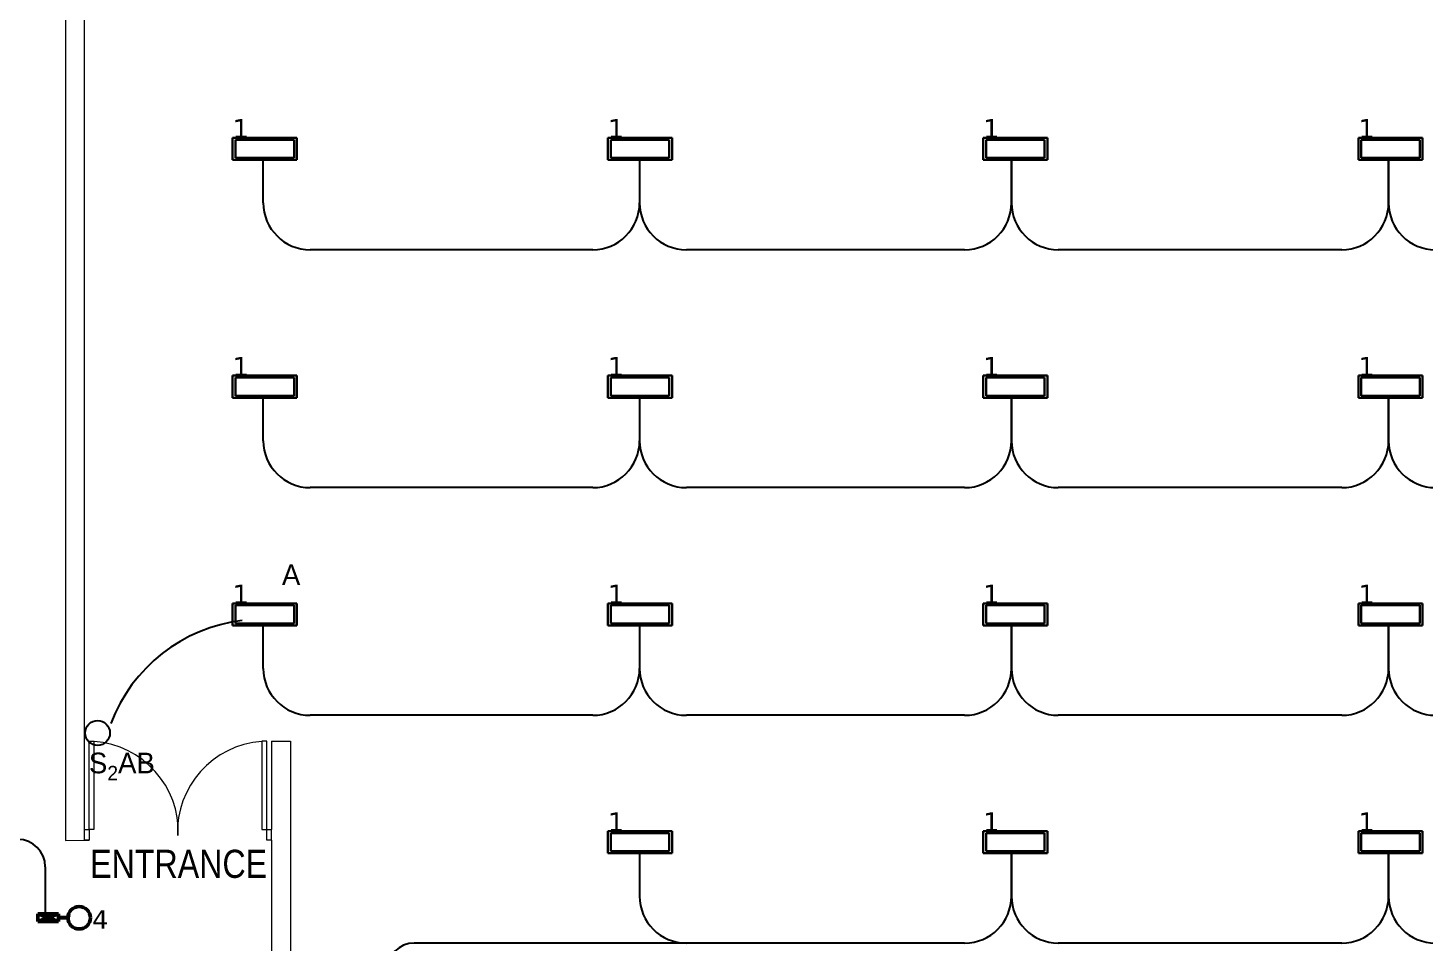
# Model space of a CAD drawing. Header units: inches. Extents: x -2 to 2474, y 1 to 287.
# Drawn here: x 102.44 to 128, y 153.71 to 170.44 of the extents above; entities that cross this region are included whole.
import ezdxf

# ---------------------------------------------------------------- set-up
doc = ezdxf.new("R2010")
doc.units = ezdxf.units.IN
doc.header["$MEASUREMENT"] = 0
for name, color, linetype in [('0.25', 4, 'Continuous'), ('PDF_0', 7, 'Continuous'), ('PDF_Text', 7, 'Continuous')]:
    doc.layers.add(name, color=color, linetype=linetype)
doc.layers.add('BORDER', color=30, linetype='Continuous', lineweight=50)
for name, color, linetype, true_color in [('DLX_CALC', 3, 'Continuous', 0x00ff00), ('DLX_LUM', 7, 'Continuous', 0xffd400), ('DLX_LUMKEY_IDX', 7, 'Continuous', 0x969696)]:
    doc.layers.add(name, color=color, linetype=linetype, true_color=true_color)
doc.styles.add('PDF Arial Narrow', font='ARIALN.TTF')
doc.styles.add('TableTextStyle', font='')
doc.styles.get('TableTextStyle').set_extended_font_data('VERDANA.TTF')

msp = doc.modelspace()

# ---------------------------------------------------------------- linework, layer by layer
at = {"lineweight": 5}
for p, q in [((103.12616, 186.80157), (103.12616, 155.58744)), ((103.4691, 182.30077), (103.4691, 155.58902)), ((106.89845, 157.40026), (106.89845, 155.78448)), ((106.89845, 157.40026), (107.24139, 157.40026)), ((107.24139, 157.40026), (107.24139, 152.1581)), ((103.12616, 155.58744), (103.4691, 155.58902)), ((103.4691, 155.58902), (103.55795, 155.58902)), ((103.55795, 155.58902), (103.4691, 155.58902)), ((106.89845, 155.58902), (106.89845, 152.1581))]:
    msp.add_line(p, q, dxfattribs=at)
at = {"color": 3, "transparency": 33554585}
msp.add_circle((103.71364, 157.55263), 0.22679, dxfattribs=at)
at = {"layer": '0.25'}
for p, q in [((106.74645, 167.24702), (106.74645, 168.03305)), ((113.63142, 168.03305), (113.63142, 167.24702)), ((113.63142, 168.03305), (113.63142, 167.24702)), ((120.43506, 167.24702), (120.43506, 168.03305)), ((120.43506, 168.03305), (120.43506, 167.24702)), ((127.3362, 167.24702), (127.3362, 168.03305)), ((127.3362, 168.03305), (127.3362, 167.24702)), ((112.77406, 166.38967), (107.60381, 166.38967)), ((119.57771, 166.38967), (114.48878, 166.38967)), ((126.47884, 166.38967), (121.29242, 166.38967)), ((106.74645, 162.89634), (106.74645, 163.68237)), ((113.63142, 163.68237), (113.63142, 162.89634)), ((113.63142, 163.68237), (113.63142, 162.89634)), ((120.43506, 162.89634), (120.43506, 163.68237)), ((120.43506, 163.68237), (120.43506, 162.89634)), ((127.3362, 162.89634), (127.3362, 163.68237)), ((127.3362, 163.68237), (127.3362, 162.89634)), ((112.77406, 162.03898), (107.60381, 162.03898)), ((119.57771, 162.03898), (114.48878, 162.03898)), ((126.47884, 162.03898), (121.29242, 162.03898)), ((106.74645, 158.73211), (106.74645, 159.51813)), ((113.63142, 159.51813), (113.63142, 158.73211)), ((113.63142, 159.51813), (113.63142, 158.73211)), ((120.43506, 158.73211), (120.43506, 159.51813)), ((120.43506, 159.51813), (120.43506, 158.73211)), ((127.3362, 158.73211), (127.3362, 159.51813)), ((127.3362, 159.51813), (127.3362, 158.73211)), ((112.77406, 157.87475), (107.60381, 157.87475)), ((119.57771, 157.87475), (114.48878, 157.87475)), ((126.47884, 157.87475), (121.29242, 157.87475)), ((113.63142, 155.35391), (113.63142, 154.56788)), ((120.43506, 154.56788), (120.43506, 155.35391)), ((120.43506, 155.35391), (120.43506, 154.56788)), ((127.3362, 154.56788), (127.3362, 155.35391)), ((127.3362, 155.35391), (127.3362, 154.56788)), ((102.75735, 155.10527), (102.75735, 154.24307)), ((114.48878, 153.71053), (109.50911, 153.71053)), ((119.57771, 153.71053), (114.48878, 153.71053)), ((126.47884, 153.71053), (121.29242, 153.71053))]:
    msp.add_line(p, q, dxfattribs=at)
for centre, radius, start, end in [((107.60381, 167.24702), 0.85736, 180, 270), ((112.77406, 167.24702), 0.85736, 270, 0), ((114.48878, 167.24702), 0.85736, 180, 270), ((119.57771, 167.24702), 0.85736, 270, 0), ((121.29242, 167.24702), 0.85736, 180, 270), ((126.47884, 167.24702), 0.85736, 270, 0), ((128.19355, 167.24702), 0.85736, 180, 270), ((107.60381, 162.89634), 0.85736, 180, 270), ((112.77406, 162.89634), 0.85736, 270, 0), ((114.48878, 162.89634), 0.85736, 180, 270), ((119.57771, 162.89634), 0.85736, 270, 0), ((121.29242, 162.89634), 0.85736, 180, 270), ((126.47884, 162.89634), 0.85736, 270, 0), ((128.19355, 162.89634), 0.85736, 180, 270), ((107.60381, 158.73211), 0.85736, 180, 270), ((112.77406, 158.73211), 0.85736, 270, 0), ((114.48878, 158.73211), 0.85736, 180, 270), ((119.57771, 158.73211), 0.85736, 270, 0), ((121.29242, 158.73211), 0.85736, 180, 270), ((126.47884, 158.73211), 0.85736, 270, 0), ((128.19355, 158.73211), 0.85736, 180, 270), ((102.25735, 155.10527), 0.5, 0, 90), ((114.48878, 154.56788), 0.85736, 180, 270), ((119.57771, 154.56788), 0.85736, 270, 0), ((121.29242, 154.56788), 0.85736, 180, 270), ((126.47884, 154.56788), 0.85736, 270, 0), ((128.19355, 154.56788), 0.85736, 180, 270), ((109.50911, 153.21053), 0.5, 90, 180)]:
    msp.add_arc(centre, radius, start, end, dxfattribs=at)
at = {"layer": 'BORDER', "color": 2}
for p, q in [((102.62236, 154.10283), (102.62236, 154.24307)), ((102.62236, 154.24307), (103.00057, 154.24307)), ((102.99992, 154.10283), (102.62236, 154.24307)), ((102.62236, 154.10283), (103.00057, 154.24307)), ((103.00042, 154.17012), (102.99992, 154.10283)), ((103.00057, 154.24307), (103.00038, 154.17605)), ((103.00038, 154.17605), (103.14375, 154.17579)), ((103.14372, 154.17012), (103.00042, 154.17012)), ((103.14372, 154.14933), (103.14372, 154.19658)), ((103.14372, 154.19658), (103.15504, 154.19658)), ((103.15504, 154.19658), (103.15504, 154.19185)), ((103.15504, 154.19185), (103.17419, 154.19185)), ((103.17419, 154.15405), (103.15504, 154.15405)), ((103.15504, 154.15405), (103.15504, 154.14933)), ((103.19097, 154.20791), (103.19097, 154.19659)), ((102.99992, 154.10283), (102.62236, 154.10283))]:
    msp.add_line(p, q, dxfattribs=at)
msp.add_circle((103.3784, 154.17295), 0.20508, dxfattribs=at)
at = {"layer": 'DLX_CALC', "transparency": 33554585}
msp.add_arc((106.70231, 156.69549), 2.93192, 96.706714, 159.408737, dxfattribs=at)
at = {"layer": 'DLX_LUM'}
for points in [[(107.36116, 168.43753, 0), (106.18553, 168.43753, 0)], [(106.18553, 168.43753, 0), (106.18553, 168.43753, 0)], [(106.18553, 168.43753, 0), (107.36116, 168.43753, 0)], [(106.18553, 168.43753, 0), (106.18553, 168.03305, 0)], [(106.18553, 168.03305, 0), (106.18553, 168.43753, 0)], [(106.18553, 168.43753, 0), (106.18553, 168.43753, 0)], [(106.18553, 168.03305, 0), (106.18553, 168.43753, 0)], [(106.18553, 168.43753, 0), (107.36116, 168.43753, 0)], [(106.18553, 168.43753, 0), (106.18553, 168.03305, 0)], [(107.36116, 168.43753, 0), (106.18553, 168.43753, 0)], [(107.30824, 168.40162, 0), (106.23845, 168.40162, 0)], [(106.23845, 168.40162, 0), (106.23845, 168.06897, 0)], [(106.23845, 168.40162, 0), (107.30824, 168.40162, 0)], [(106.23845, 168.06897, 0), (106.23845, 168.40162, 0)], [(107.30824, 168.06897, 0), (107.30824, 168.40162, 0)], [(107.30824, 168.40162, 0), (107.30824, 168.06897, 0)], [(107.36116, 168.43753, 0), (107.36116, 168.43753, 0)], [(107.36116, 168.03305, 0), (107.36116, 168.43753, 0)], [(107.36116, 168.43753, 0), (107.36116, 168.43753, 0)], [(107.36116, 168.43753, 0), (107.36116, 168.03305, 0)], [(107.36116, 168.43753, 0), (107.36116, 168.03305, 0)], [(107.36116, 168.03305, 0), (107.36116, 168.43753, 0)], [(114.22708, 168.43753, 0), (113.05145, 168.43753, 0)], [(113.05145, 168.43753, 0), (113.05145, 168.43753, 0)], [(113.05145, 168.43753, 0), (114.22708, 168.43753, 0)], [(113.05145, 168.43753, 0), (113.05145, 168.03305, 0)], [(113.05145, 168.03305, 0), (113.05145, 168.43753, 0)], [(113.05145, 168.43753, 0), (113.05145, 168.43753, 0)], [(113.05145, 168.03305, 0), (113.05145, 168.43753, 0)], [(113.05145, 168.43753, 0), (114.22708, 168.43753, 0)], [(113.05145, 168.43753, 0), (113.05145, 168.03305, 0)], [(114.22708, 168.43753, 0), (113.05145, 168.43753, 0)], [(114.17416, 168.40162, 0), (113.10437, 168.40162, 0)], [(113.10437, 168.40162, 0), (113.10437, 168.06897, 0)], [(113.10437, 168.40162, 0), (114.17416, 168.40162, 0)], [(113.10437, 168.06897, 0), (113.10437, 168.40162, 0)], [(114.17416, 168.06897, 0), (114.17416, 168.40162, 0)], [(114.17416, 168.40162, 0), (114.17416, 168.06897, 0)], [(114.22708, 168.43753, 0), (114.22708, 168.43753, 0)], [(114.22708, 168.03305, 0), (114.22708, 168.43753, 0)], [(114.22708, 168.43753, 0), (114.22708, 168.43753, 0)], [(114.22708, 168.43753, 0), (114.22708, 168.03305, 0)], [(114.22708, 168.43753, 0), (114.22708, 168.03305, 0)], [(114.22708, 168.03305, 0), (114.22708, 168.43753, 0)], [(121.093, 168.43753, 0), (119.91736, 168.43753, 0)], [(119.91736, 168.43753, 0), (119.91736, 168.43753, 0)], [(119.91736, 168.43753, 0), (121.093, 168.43753, 0)], [(119.91736, 168.43753, 0), (119.91736, 168.03305, 0)], [(119.91736, 168.03305, 0), (119.91736, 168.43753, 0)], [(119.91736, 168.43753, 0), (119.91736, 168.43753, 0)], [(119.91736, 168.03305, 0), (119.91736, 168.43753, 0)], [(119.91736, 168.43753, 0), (121.093, 168.43753, 0)], [(119.91736, 168.43753, 0), (119.91736, 168.03305, 0)], [(121.093, 168.43753, 0), (119.91736, 168.43753, 0)], [(121.04007, 168.40162, 0), (119.97028, 168.40162, 0)], [(119.97028, 168.40162, 0), (119.97028, 168.06897, 0)], [(119.97028, 168.40162, 0), (121.04007, 168.40162, 0)], [(119.97028, 168.06897, 0), (119.97028, 168.40162, 0)], [(121.04007, 168.06897, 0), (121.04007, 168.40162, 0)], [(121.04007, 168.40162, 0), (121.04007, 168.06897, 0)], [(121.093, 168.43753, 0), (121.093, 168.43753, 0)], [(121.093, 168.03305, 0), (121.093, 168.43753, 0)], [(121.093, 168.43753, 0), (121.093, 168.43753, 0)], [(121.093, 168.43753, 0), (121.093, 168.03305, 0)], [(121.093, 168.43753, 0), (121.093, 168.03305, 0)], [(121.093, 168.03305, 0), (121.093, 168.43753, 0)], [(127.95891, 168.43753, 0), (126.78328, 168.43753, 0)], [(126.78328, 168.43753, 0), (126.78328, 168.43753, 0)], [(126.78328, 168.43753, 0), (127.95891, 168.43753, 0)], [(126.78328, 168.43753, 0), (126.78328, 168.03305, 0)], [(126.78328, 168.03305, 0), (126.78328, 168.43753, 0)], [(126.78328, 168.43753, 0), (126.78328, 168.43753, 0)], [(126.78328, 168.03305, 0), (126.78328, 168.43753, 0)], [(126.78328, 168.43753, 0), (127.95891, 168.43753, 0)], [(126.78328, 168.43753, 0), (126.78328, 168.03305, 0)], [(127.95891, 168.43753, 0), (126.78328, 168.43753, 0)], [(127.90599, 168.40162, 0), (126.8362, 168.40162, 0)], [(126.8362, 168.40162, 0), (126.8362, 168.06897, 0)], [(126.8362, 168.40162, 0), (127.90599, 168.40162, 0)], [(126.8362, 168.06897, 0), (126.8362, 168.40162, 0)], [(127.90599, 168.06897, 0), (127.90599, 168.40162, 0)], [(127.90599, 168.40162, 0), (127.90599, 168.06897, 0)], [(127.95891, 168.43753, 0), (127.95891, 168.43753, 0)], [(127.95891, 168.03305, 0), (127.95891, 168.43753, 0)], [(127.95891, 168.43753, 0), (127.95891, 168.43753, 0)], [(127.95891, 168.43753, 0), (127.95891, 168.03305, 0)], [(127.95891, 168.43753, 0), (127.95891, 168.03305, 0)], [(127.95891, 168.03305, 0), (127.95891, 168.43753, 0)], [(106.18553, 168.03305, 0), (106.18553, 168.03305, 0)], [(106.18553, 168.03305, 0), (107.36116, 168.03305, 0)], [(107.36116, 168.03305, 0), (106.18553, 168.03305, 0)], [(106.18553, 168.03305, 0), (106.18553, 168.03305, 0)], [(107.36116, 168.03305, 0), (106.18553, 168.03305, 0)], [(106.18553, 168.03305, 0), (107.36116, 168.03305, 0)], [(106.23845, 168.06897, 0), (107.30824, 168.06897, 0)], [(107.30824, 168.06897, 0), (106.23845, 168.06897, 0)], [(107.36116, 168.03305, 0), (107.36116, 168.03305, 0)], [(107.36116, 168.03305, 0), (107.36116, 168.03305, 0)], [(113.05145, 168.03305, 0), (113.05145, 168.03305, 0)], [(113.05145, 168.03305, 0), (114.22708, 168.03305, 0)], [(114.22708, 168.03305, 0), (113.05145, 168.03305, 0)], [(113.05145, 168.03305, 0), (113.05145, 168.03305, 0)], [(114.22708, 168.03305, 0), (113.05145, 168.03305, 0)], [(113.05145, 168.03305, 0), (114.22708, 168.03305, 0)], [(113.10437, 168.06897, 0), (114.17416, 168.06897, 0)], [(114.17416, 168.06897, 0), (113.10437, 168.06897, 0)], [(114.22708, 168.03305, 0), (114.22708, 168.03305, 0)], [(114.22708, 168.03305, 0), (114.22708, 168.03305, 0)], [(119.91736, 168.03305, 0), (119.91736, 168.03305, 0)], [(119.91736, 168.03305, 0), (121.093, 168.03305, 0)], [(121.093, 168.03305, 0), (119.91736, 168.03305, 0)], [(119.91736, 168.03305, 0), (119.91736, 168.03305, 0)], [(121.093, 168.03305, 0), (119.91736, 168.03305, 0)], [(119.91736, 168.03305, 0), (121.093, 168.03305, 0)], [(119.97028, 168.06897, 0), (121.04007, 168.06897, 0)], [(121.04007, 168.06897, 0), (119.97028, 168.06897, 0)], [(121.093, 168.03305, 0), (121.093, 168.03305, 0)], [(121.093, 168.03305, 0), (121.093, 168.03305, 0)], [(126.78328, 168.03305, 0), (126.78328, 168.03305, 0)], [(126.78328, 168.03305, 0), (127.95891, 168.03305, 0)], [(127.95891, 168.03305, 0), (126.78328, 168.03305, 0)], [(126.78328, 168.03305, 0), (126.78328, 168.03305, 0)], [(127.95891, 168.03305, 0), (126.78328, 168.03305, 0)], [(126.78328, 168.03305, 0), (127.95891, 168.03305, 0)], [(126.8362, 168.06897, 0), (127.90599, 168.06897, 0)], [(127.90599, 168.06897, 0), (126.8362, 168.06897, 0)], [(127.95891, 168.03305, 0), (127.95891, 168.03305, 0)], [(127.95891, 168.03305, 0), (127.95891, 168.03305, 0)], [(107.36116, 164.08685, 0), (106.18553, 164.08685, 0)], [(106.18553, 164.08685, 0), (106.18553, 164.08685, 0)], [(106.18553, 164.08685, 0), (107.36116, 164.08685, 0)], [(106.18553, 164.08685, 0), (106.18553, 163.68237, 0)], [(106.18553, 163.68237, 0), (106.18553, 164.08685, 0)], [(106.18553, 164.08685, 0), (106.18553, 164.08685, 0)], [(106.18553, 163.68237, 0), (106.18553, 164.08685, 0)], [(106.18553, 164.08685, 0), (107.36116, 164.08685, 0)], [(106.18553, 164.08685, 0), (106.18553, 163.68237, 0)], [(107.36116, 164.08685, 0), (106.18553, 164.08685, 0)], [(107.30824, 164.05093, 0), (106.23845, 164.05093, 0)], [(106.23845, 164.05093, 0), (106.23845, 163.71828, 0)], [(106.23845, 164.05093, 0), (107.30824, 164.05093, 0)], [(106.23845, 163.71828, 0), (106.23845, 164.05093, 0)], [(107.30824, 163.71828, 0), (107.30824, 164.05093, 0)], [(107.30824, 164.05093, 0), (107.30824, 163.71828, 0)], [(107.36116, 164.08685, 0), (107.36116, 164.08685, 0)], [(107.36116, 163.68237, 0), (107.36116, 164.08685, 0)], [(107.36116, 164.08685, 0), (107.36116, 164.08685, 0)], [(107.36116, 164.08685, 0), (107.36116, 163.68237, 0)], [(107.36116, 164.08685, 0), (107.36116, 163.68237, 0)], [(107.36116, 163.68237, 0), (107.36116, 164.08685, 0)], [(114.22708, 164.08685, 0), (113.05145, 164.08685, 0)], [(113.05145, 164.08685, 0), (113.05145, 164.08685, 0)], [(113.05145, 164.08685, 0), (114.22708, 164.08685, 0)], [(113.05145, 164.08685, 0), (113.05145, 163.68237, 0)], [(113.05145, 163.68237, 0), (113.05145, 164.08685, 0)], [(113.05145, 164.08685, 0), (113.05145, 164.08685, 0)], [(113.05145, 163.68237, 0), (113.05145, 164.08685, 0)], [(113.05145, 164.08685, 0), (114.22708, 164.08685, 0)], [(113.05145, 164.08685, 0), (113.05145, 163.68237, 0)], [(114.22708, 164.08685, 0), (113.05145, 164.08685, 0)], [(114.17416, 164.05093, 0), (113.10437, 164.05093, 0)], [(113.10437, 164.05093, 0), (113.10437, 163.71828, 0)], [(113.10437, 164.05093, 0), (114.17416, 164.05093, 0)], [(113.10437, 163.71828, 0), (113.10437, 164.05093, 0)], [(114.17416, 163.71828, 0), (114.17416, 164.05093, 0)], [(114.17416, 164.05093, 0), (114.17416, 163.71828, 0)], [(114.22708, 164.08685, 0), (114.22708, 164.08685, 0)], [(114.22708, 163.68237, 0), (114.22708, 164.08685, 0)], [(114.22708, 164.08685, 0), (114.22708, 164.08685, 0)], [(114.22708, 164.08685, 0), (114.22708, 163.68237, 0)], [(114.22708, 164.08685, 0), (114.22708, 163.68237, 0)], [(114.22708, 163.68237, 0), (114.22708, 164.08685, 0)], [(121.093, 164.08685, 0), (119.91736, 164.08685, 0)], [(119.91736, 164.08685, 0), (119.91736, 164.08685, 0)], [(119.91736, 164.08685, 0), (121.093, 164.08685, 0)], [(119.91736, 164.08685, 0), (119.91736, 163.68237, 0)], [(119.91736, 163.68237, 0), (119.91736, 164.08685, 0)], [(119.91736, 164.08685, 0), (119.91736, 164.08685, 0)], [(119.91736, 163.68237, 0), (119.91736, 164.08685, 0)], [(119.91736, 164.08685, 0), (121.093, 164.08685, 0)], [(119.91736, 164.08685, 0), (119.91736, 163.68237, 0)], [(121.093, 164.08685, 0), (119.91736, 164.08685, 0)], [(121.04007, 164.05093, 0), (119.97028, 164.05093, 0)], [(119.97028, 164.05093, 0), (119.97028, 163.71828, 0)], [(119.97028, 164.05093, 0), (121.04007, 164.05093, 0)], [(119.97028, 163.71828, 0), (119.97028, 164.05093, 0)], [(121.04007, 163.71828, 0), (121.04007, 164.05093, 0)], [(121.04007, 164.05093, 0), (121.04007, 163.71828, 0)], [(121.093, 164.08685, 0), (121.093, 164.08685, 0)], [(121.093, 163.68237, 0), (121.093, 164.08685, 0)], [(121.093, 164.08685, 0), (121.093, 164.08685, 0)], [(121.093, 164.08685, 0), (121.093, 163.68237, 0)], [(121.093, 164.08685, 0), (121.093, 163.68237, 0)], [(121.093, 163.68237, 0), (121.093, 164.08685, 0)], [(127.95891, 164.08685, 0), (126.78328, 164.08685, 0)], [(126.78328, 164.08685, 0), (126.78328, 164.08685, 0)], [(126.78328, 164.08685, 0), (127.95891, 164.08685, 0)], [(126.78328, 164.08685, 0), (126.78328, 163.68237, 0)], [(126.78328, 163.68237, 0), (126.78328, 164.08685, 0)], [(126.78328, 164.08685, 0), (126.78328, 164.08685, 0)], [(126.78328, 163.68237, 0), (126.78328, 164.08685, 0)], [(126.78328, 164.08685, 0), (127.95891, 164.08685, 0)], [(126.78328, 164.08685, 0), (126.78328, 163.68237, 0)], [(127.95891, 164.08685, 0), (126.78328, 164.08685, 0)], [(127.90599, 164.05093, 0), (126.8362, 164.05093, 0)], [(126.8362, 164.05093, 0), (126.8362, 163.71828, 0)], [(126.8362, 164.05093, 0), (127.90599, 164.05093, 0)], [(126.8362, 163.71828, 0), (126.8362, 164.05093, 0)], [(127.90599, 163.71828, 0), (127.90599, 164.05093, 0)], [(127.90599, 164.05093, 0), (127.90599, 163.71828, 0)], [(127.95891, 164.08685, 0), (127.95891, 164.08685, 0)], [(127.95891, 163.68237, 0), (127.95891, 164.08685, 0)], [(127.95891, 164.08685, 0), (127.95891, 164.08685, 0)], [(127.95891, 164.08685, 0), (127.95891, 163.68237, 0)], [(127.95891, 164.08685, 0), (127.95891, 163.68237, 0)], [(127.95891, 163.68237, 0), (127.95891, 164.08685, 0)], [(106.18553, 163.68237, 0), (106.18553, 163.68237, 0)], [(106.18553, 163.68237, 0), (107.36116, 163.68237, 0)], [(107.36116, 163.68237, 0), (106.18553, 163.68237, 0)], [(106.18553, 163.68237, 0), (106.18553, 163.68237, 0)], [(107.36116, 163.68237, 0), (106.18553, 163.68237, 0)], [(106.18553, 163.68237, 0), (107.36116, 163.68237, 0)], [(106.23845, 163.71828, 0), (107.30824, 163.71828, 0)], [(107.30824, 163.71828, 0), (106.23845, 163.71828, 0)], [(107.36116, 163.68237, 0), (107.36116, 163.68237, 0)], [(107.36116, 163.68237, 0), (107.36116, 163.68237, 0)], [(113.05145, 163.68237, 0), (113.05145, 163.68237, 0)], [(113.05145, 163.68237, 0), (114.22708, 163.68237, 0)], [(114.22708, 163.68237, 0), (113.05145, 163.68237, 0)], [(113.05145, 163.68237, 0), (113.05145, 163.68237, 0)], [(114.22708, 163.68237, 0), (113.05145, 163.68237, 0)], [(113.05145, 163.68237, 0), (114.22708, 163.68237, 0)], [(113.10437, 163.71828, 0), (114.17416, 163.71828, 0)], [(114.17416, 163.71828, 0), (113.10437, 163.71828, 0)], [(114.22708, 163.68237, 0), (114.22708, 163.68237, 0)], [(114.22708, 163.68237, 0), (114.22708, 163.68237, 0)], [(119.91736, 163.68237, 0), (119.91736, 163.68237, 0)], [(119.91736, 163.68237, 0), (121.093, 163.68237, 0)], [(121.093, 163.68237, 0), (119.91736, 163.68237, 0)], [(119.91736, 163.68237, 0), (119.91736, 163.68237, 0)], [(121.093, 163.68237, 0), (119.91736, 163.68237, 0)], [(119.91736, 163.68237, 0), (121.093, 163.68237, 0)], [(119.97028, 163.71828, 0), (121.04007, 163.71828, 0)], [(121.04007, 163.71828, 0), (119.97028, 163.71828, 0)], [(121.093, 163.68237, 0), (121.093, 163.68237, 0)], [(121.093, 163.68237, 0), (121.093, 163.68237, 0)], [(126.78328, 163.68237, 0), (126.78328, 163.68237, 0)], [(126.78328, 163.68237, 0), (127.95891, 163.68237, 0)], [(127.95891, 163.68237, 0), (126.78328, 163.68237, 0)], [(126.78328, 163.68237, 0), (126.78328, 163.68237, 0)], [(127.95891, 163.68237, 0), (126.78328, 163.68237, 0)], [(126.78328, 163.68237, 0), (127.95891, 163.68237, 0)], [(126.8362, 163.71828, 0), (127.90599, 163.71828, 0)], [(127.90599, 163.71828, 0), (126.8362, 163.71828, 0)], [(127.95891, 163.68237, 0), (127.95891, 163.68237, 0)], [(127.95891, 163.68237, 0), (127.95891, 163.68237, 0)], [(107.36116, 159.92261, 0), (106.18553, 159.92261, 0)], [(106.18553, 159.92261, 0), (106.18553, 159.92261, 0)], [(106.18553, 159.92261, 0), (107.36116, 159.92261, 0)], [(106.18553, 159.92261, 0), (106.18553, 159.51813, 0)], [(106.18553, 159.51813, 0), (106.18553, 159.92261, 0)], [(106.18553, 159.92261, 0), (106.18553, 159.92261, 0)], [(106.18553, 159.51813, 0), (106.18553, 159.92261, 0)], [(106.18553, 159.92261, 0), (107.36116, 159.92261, 0)], [(106.18553, 159.92261, 0), (106.18553, 159.51813, 0)], [(107.36116, 159.92261, 0), (106.18553, 159.92261, 0)], [(107.30824, 159.8867, 0), (106.23845, 159.8867, 0)], [(106.23845, 159.8867, 0), (106.23845, 159.55405, 0)], [(106.23845, 159.8867, 0), (107.30824, 159.8867, 0)], [(106.23845, 159.55405, 0), (106.23845, 159.8867, 0)], [(107.30824, 159.55405, 0), (107.30824, 159.8867, 0)], [(107.30824, 159.8867, 0), (107.30824, 159.55405, 0)], [(107.36116, 159.92261, 0), (107.36116, 159.92261, 0)], [(107.36116, 159.51813, 0), (107.36116, 159.92261, 0)], [(107.36116, 159.92261, 0), (107.36116, 159.92261, 0)], [(107.36116, 159.92261, 0), (107.36116, 159.51813, 0)], [(107.36116, 159.92261, 0), (107.36116, 159.51813, 0)], [(107.36116, 159.51813, 0), (107.36116, 159.92261, 0)], [(114.22708, 159.92261, 0), (113.05145, 159.92261, 0)], [(113.05145, 159.92261, 0), (113.05145, 159.92261, 0)], [(113.05145, 159.92261, 0), (114.22708, 159.92261, 0)], [(113.05145, 159.92261, 0), (113.05145, 159.51813, 0)], [(113.05145, 159.51813, 0), (113.05145, 159.92261, 0)], [(113.05145, 159.92261, 0), (113.05145, 159.92261, 0)], [(113.05145, 159.51813, 0), (113.05145, 159.92261, 0)], [(113.05145, 159.92261, 0), (114.22708, 159.92261, 0)], [(113.05145, 159.92261, 0), (113.05145, 159.51813, 0)], [(114.22708, 159.92261, 0), (113.05145, 159.92261, 0)], [(114.17416, 159.8867, 0), (113.10437, 159.8867, 0)], [(113.10437, 159.8867, 0), (113.10437, 159.55405, 0)], [(113.10437, 159.8867, 0), (114.17416, 159.8867, 0)], [(113.10437, 159.55405, 0), (113.10437, 159.8867, 0)], [(114.17416, 159.55405, 0), (114.17416, 159.8867, 0)], [(114.17416, 159.8867, 0), (114.17416, 159.55405, 0)], [(114.22708, 159.92261, 0), (114.22708, 159.92261, 0)], [(114.22708, 159.51813, 0), (114.22708, 159.92261, 0)], [(114.22708, 159.92261, 0), (114.22708, 159.92261, 0)], [(114.22708, 159.92261, 0), (114.22708, 159.51813, 0)], [(114.22708, 159.92261, 0), (114.22708, 159.51813, 0)], [(114.22708, 159.51813, 0), (114.22708, 159.92261, 0)], [(121.093, 159.92261, 0), (119.91736, 159.92261, 0)], [(119.91736, 159.92261, 0), (119.91736, 159.92261, 0)], [(119.91736, 159.92261, 0), (121.093, 159.92261, 0)], [(119.91736, 159.92261, 0), (119.91736, 159.51813, 0)], [(119.91736, 159.51813, 0), (119.91736, 159.92261, 0)], [(119.91736, 159.92261, 0), (119.91736, 159.92261, 0)], [(119.91736, 159.51813, 0), (119.91736, 159.92261, 0)], [(119.91736, 159.92261, 0), (121.093, 159.92261, 0)], [(119.91736, 159.92261, 0), (119.91736, 159.51813, 0)], [(121.093, 159.92261, 0), (119.91736, 159.92261, 0)], [(121.04007, 159.8867, 0), (119.97028, 159.8867, 0)], [(119.97028, 159.8867, 0), (119.97028, 159.55405, 0)], [(119.97028, 159.8867, 0), (121.04007, 159.8867, 0)], [(119.97028, 159.55405, 0), (119.97028, 159.8867, 0)], [(121.04007, 159.55405, 0), (121.04007, 159.8867, 0)], [(121.04007, 159.8867, 0), (121.04007, 159.55405, 0)], [(121.093, 159.92261, 0), (121.093, 159.92261, 0)], [(121.093, 159.51813, 0), (121.093, 159.92261, 0)], [(121.093, 159.92261, 0), (121.093, 159.92261, 0)], [(121.093, 159.92261, 0), (121.093, 159.51813, 0)], [(121.093, 159.92261, 0), (121.093, 159.51813, 0)], [(121.093, 159.51813, 0), (121.093, 159.92261, 0)], [(127.95891, 159.92261, 0), (126.78328, 159.92261, 0)], [(126.78328, 159.92261, 0), (126.78328, 159.92261, 0)], [(126.78328, 159.92261, 0), (127.95891, 159.92261, 0)], [(126.78328, 159.92261, 0), (126.78328, 159.51813, 0)], [(126.78328, 159.51813, 0), (126.78328, 159.92261, 0)], [(126.78328, 159.92261, 0), (126.78328, 159.92261, 0)], [(126.78328, 159.51813, 0), (126.78328, 159.92261, 0)], [(126.78328, 159.92261, 0), (127.95891, 159.92261, 0)], [(126.78328, 159.92261, 0), (126.78328, 159.51813, 0)], [(127.95891, 159.92261, 0), (126.78328, 159.92261, 0)], [(127.90599, 159.8867, 0), (126.8362, 159.8867, 0)], [(126.8362, 159.8867, 0), (126.8362, 159.55405, 0)], [(126.8362, 159.8867, 0), (127.90599, 159.8867, 0)], [(126.8362, 159.55405, 0), (126.8362, 159.8867, 0)], [(127.90599, 159.55405, 0), (127.90599, 159.8867, 0)], [(127.90599, 159.8867, 0), (127.90599, 159.55405, 0)], [(127.95891, 159.92261, 0), (127.95891, 159.92261, 0)], [(127.95891, 159.51813, 0), (127.95891, 159.92261, 0)], [(127.95891, 159.92261, 0), (127.95891, 159.92261, 0)], [(127.95891, 159.92261, 0), (127.95891, 159.51813, 0)], [(127.95891, 159.92261, 0), (127.95891, 159.51813, 0)], [(127.95891, 159.51813, 0), (127.95891, 159.92261, 0)], [(106.18553, 159.51813, 0), (106.18553, 159.51813, 0)], [(106.18553, 159.51813, 0), (107.36116, 159.51813, 0)], [(107.36116, 159.51813, 0), (106.18553, 159.51813, 0)], [(106.18553, 159.51813, 0), (106.18553, 159.51813, 0)], [(107.36116, 159.51813, 0), (106.18553, 159.51813, 0)], [(106.18553, 159.51813, 0), (107.36116, 159.51813, 0)], [(106.23845, 159.55405, 0), (107.30824, 159.55405, 0)], [(107.30824, 159.55405, 0), (106.23845, 159.55405, 0)], [(107.36116, 159.51813, 0), (107.36116, 159.51813, 0)], [(107.36116, 159.51813, 0), (107.36116, 159.51813, 0)], [(113.05145, 159.51813, 0), (113.05145, 159.51813, 0)], [(113.05145, 159.51813, 0), (114.22708, 159.51813, 0)], [(114.22708, 159.51813, 0), (113.05145, 159.51813, 0)], [(113.05145, 159.51813, 0), (113.05145, 159.51813, 0)], [(114.22708, 159.51813, 0), (113.05145, 159.51813, 0)], [(113.05145, 159.51813, 0), (114.22708, 159.51813, 0)], [(113.10437, 159.55405, 0), (114.17416, 159.55405, 0)], [(114.17416, 159.55405, 0), (113.10437, 159.55405, 0)], [(114.22708, 159.51813, 0), (114.22708, 159.51813, 0)], [(114.22708, 159.51813, 0), (114.22708, 159.51813, 0)], [(119.91736, 159.51813, 0), (119.91736, 159.51813, 0)], [(119.91736, 159.51813, 0), (121.093, 159.51813, 0)], [(121.093, 159.51813, 0), (119.91736, 159.51813, 0)], [(119.91736, 159.51813, 0), (119.91736, 159.51813, 0)], [(121.093, 159.51813, 0), (119.91736, 159.51813, 0)], [(119.91736, 159.51813, 0), (121.093, 159.51813, 0)], [(119.97028, 159.55405, 0), (121.04007, 159.55405, 0)], [(121.04007, 159.55405, 0), (119.97028, 159.55405, 0)], [(121.093, 159.51813, 0), (121.093, 159.51813, 0)], [(121.093, 159.51813, 0), (121.093, 159.51813, 0)], [(126.78328, 159.51813, 0), (126.78328, 159.51813, 0)], [(126.78328, 159.51813, 0), (127.95891, 159.51813, 0)], [(127.95891, 159.51813, 0), (126.78328, 159.51813, 0)], [(126.78328, 159.51813, 0), (126.78328, 159.51813, 0)], [(127.95891, 159.51813, 0), (126.78328, 159.51813, 0)], [(126.78328, 159.51813, 0), (127.95891, 159.51813, 0)], [(126.8362, 159.55405, 0), (127.90599, 159.55405, 0)], [(127.90599, 159.55405, 0), (126.8362, 159.55405, 0)], [(127.95891, 159.51813, 0), (127.95891, 159.51813, 0)], [(127.95891, 159.51813, 0), (127.95891, 159.51813, 0)], [(114.22708, 155.75838, 0), (113.05145, 155.75838, 0)], [(113.05145, 155.75838, 0), (113.05145, 155.75838, 0)], [(113.05145, 155.75838, 0), (114.22708, 155.75838, 0)], [(113.05145, 155.75838, 0), (113.05145, 155.35391, 0)], [(113.05145, 155.35391, 0), (113.05145, 155.75838, 0)], [(113.05145, 155.75838, 0), (113.05145, 155.75838, 0)], [(113.05145, 155.35391, 0), (113.05145, 155.75838, 0)], [(113.05145, 155.75838, 0), (114.22708, 155.75838, 0)], [(113.05145, 155.75838, 0), (113.05145, 155.35391, 0)], [(114.22708, 155.75838, 0), (113.05145, 155.75838, 0)], [(114.17416, 155.72248, 0), (113.10437, 155.72248, 0)], [(113.10437, 155.72248, 0), (113.10437, 155.38982, 0)], [(113.10437, 155.72248, 0), (114.17416, 155.72248, 0)], [(113.10437, 155.38982, 0), (113.10437, 155.72248, 0)], [(114.17416, 155.38982, 0), (114.17416, 155.72248, 0)], [(114.17416, 155.72248, 0), (114.17416, 155.38982, 0)], [(114.22708, 155.75838, 0), (114.22708, 155.75838, 0)], [(114.22708, 155.35391, 0), (114.22708, 155.75838, 0)], [(114.22708, 155.75838, 0), (114.22708, 155.75838, 0)], [(114.22708, 155.75838, 0), (114.22708, 155.35391, 0)], [(114.22708, 155.75838, 0), (114.22708, 155.35391, 0)], [(114.22708, 155.35391, 0), (114.22708, 155.75838, 0)], [(121.093, 155.75838, 0), (119.91736, 155.75838, 0)], [(119.91736, 155.75838, 0), (119.91736, 155.75838, 0)], [(119.91736, 155.75838, 0), (121.093, 155.75838, 0)], [(119.91736, 155.75838, 0), (119.91736, 155.35391, 0)], [(119.91736, 155.35391, 0), (119.91736, 155.75838, 0)], [(119.91736, 155.75838, 0), (119.91736, 155.75838, 0)], [(119.91736, 155.35391, 0), (119.91736, 155.75838, 0)], [(119.91736, 155.75838, 0), (121.093, 155.75838, 0)], [(119.91736, 155.75838, 0), (119.91736, 155.35391, 0)], [(121.093, 155.75838, 0), (119.91736, 155.75838, 0)], [(121.04007, 155.72248, 0), (119.97028, 155.72248, 0)], [(119.97028, 155.72248, 0), (119.97028, 155.38982, 0)], [(119.97028, 155.72248, 0), (121.04007, 155.72248, 0)], [(119.97028, 155.38982, 0), (119.97028, 155.72248, 0)], [(121.04007, 155.38982, 0), (121.04007, 155.72248, 0)], [(121.04007, 155.72248, 0), (121.04007, 155.38982, 0)], [(121.093, 155.75838, 0), (121.093, 155.75838, 0)], [(121.093, 155.35391, 0), (121.093, 155.75838, 0)], [(121.093, 155.75838, 0), (121.093, 155.75838, 0)], [(121.093, 155.75838, 0), (121.093, 155.35391, 0)], [(121.093, 155.75838, 0), (121.093, 155.35391, 0)], [(121.093, 155.35391, 0), (121.093, 155.75838, 0)], [(127.95891, 155.75838, 0), (126.78328, 155.75838, 0)], [(126.78328, 155.75838, 0), (126.78328, 155.75838, 0)], [(126.78328, 155.75838, 0), (127.95891, 155.75838, 0)], [(126.78328, 155.75838, 0), (126.78328, 155.35391, 0)], [(126.78328, 155.35391, 0), (126.78328, 155.75838, 0)], [(126.78328, 155.75838, 0), (126.78328, 155.75838, 0)], [(126.78328, 155.35391, 0), (126.78328, 155.75838, 0)], [(126.78328, 155.75838, 0), (127.95891, 155.75838, 0)], [(126.78328, 155.75838, 0), (126.78328, 155.35391, 0)], [(127.95891, 155.75838, 0), (126.78328, 155.75838, 0)], [(127.90599, 155.72248, 0), (126.8362, 155.72248, 0)], [(126.8362, 155.72248, 0), (126.8362, 155.38982, 0)], [(126.8362, 155.72248, 0), (127.90599, 155.72248, 0)], [(126.8362, 155.38982, 0), (126.8362, 155.72248, 0)], [(127.90599, 155.38982, 0), (127.90599, 155.72248, 0)], [(127.90599, 155.72248, 0), (127.90599, 155.38982, 0)], [(127.95891, 155.75838, 0), (127.95891, 155.75838, 0)], [(127.95891, 155.35391, 0), (127.95891, 155.75838, 0)], [(127.95891, 155.75838, 0), (127.95891, 155.75838, 0)], [(127.95891, 155.75838, 0), (127.95891, 155.35391, 0)], [(127.95891, 155.75838, 0), (127.95891, 155.35391, 0)], [(127.95891, 155.35391, 0), (127.95891, 155.75838, 0)], [(113.05145, 155.35391, 0), (113.05145, 155.35391, 0)], [(113.05145, 155.35391, 0), (114.22708, 155.35391, 0)], [(114.22708, 155.35391, 0), (113.05145, 155.35391, 0)], [(113.05145, 155.35391, 0), (113.05145, 155.35391, 0)], [(114.22708, 155.35391, 0), (113.05145, 155.35391, 0)], [(113.05145, 155.35391, 0), (114.22708, 155.35391, 0)], [(113.10437, 155.38982, 0), (114.17416, 155.38982, 0)], [(114.17416, 155.38982, 0), (113.10437, 155.38982, 0)], [(114.22708, 155.35391, 0), (114.22708, 155.35391, 0)], [(114.22708, 155.35391, 0), (114.22708, 155.35391, 0)], [(119.91736, 155.35391, 0), (119.91736, 155.35391, 0)], [(119.91736, 155.35391, 0), (121.093, 155.35391, 0)], [(121.093, 155.35391, 0), (119.91736, 155.35391, 0)], [(119.91736, 155.35391, 0), (119.91736, 155.35391, 0)], [(121.093, 155.35391, 0), (119.91736, 155.35391, 0)], [(119.91736, 155.35391, 0), (121.093, 155.35391, 0)], [(119.97028, 155.38982, 0), (121.04007, 155.38982, 0)], [(121.04007, 155.38982, 0), (119.97028, 155.38982, 0)], [(121.093, 155.35391, 0), (121.093, 155.35391, 0)], [(121.093, 155.35391, 0), (121.093, 155.35391, 0)], [(126.78328, 155.35391, 0), (126.78328, 155.35391, 0)], [(126.78328, 155.35391, 0), (127.95891, 155.35391, 0)], [(127.95891, 155.35391, 0), (126.78328, 155.35391, 0)], [(126.78328, 155.35391, 0), (126.78328, 155.35391, 0)], [(127.95891, 155.35391, 0), (126.78328, 155.35391, 0)], [(126.78328, 155.35391, 0), (127.95891, 155.35391, 0)], [(126.8362, 155.38982, 0), (127.90599, 155.38982, 0)], [(127.90599, 155.38982, 0), (126.8362, 155.38982, 0)], [(127.95891, 155.35391, 0), (127.95891, 155.35391, 0)], [(127.95891, 155.35391, 0), (127.95891, 155.35391, 0)]]:
    msp.add_polyline3d(points, dxfattribs=at)
at = {"layer": 'PDF_0', "lineweight": 5}
for points in [[(103.64679, 155.78448), (103.55795, 155.78448), (103.55795, 157.40142), (103.64679, 157.40142)], [(106.72076, 155.78448), (106.8096, 155.78448), (106.8096, 157.40142), (106.72076, 157.40142)]]:
    msp.add_lwpolyline(points, close=True, dxfattribs=at)
for points in [[(103.4691, 155.78448), (103.55795, 155.78448), (103.55795, 155.67787), (103.55795, 155.58902), (103.4691, 155.58902)], [(106.89845, 155.58902), (106.8096, 155.58902), (106.8096, 155.78448), (106.89845, 155.78448)], [(106.89845, 155.58902), (106.89845, 155.78448)]]:
    msp.add_lwpolyline(points, dxfattribs=at)
for centre, radius, start, end in [((103.53129, 155.74005), 1.66137, 357.82471, 85.907325), ((106.83626, 155.74006), 1.66136, 94.108719, 182.186533)]:
    msp.add_arc(centre, radius, start, end, dxfattribs=at)

# ---------------------------------------------------------------- texts
at = {"transparency": 33554585, "attachment_point": 1}
for s, width, heights, insert, char_height in [('A', 0.2779477, [0], (107.0868, 160.63475), 0.37802), ('\\A1;S{\\H0.7x;\\S^ 2;\\H1.42857x;AB}', 0.3780163, [0.37802], (103.55472, 157.19249), 0.3780163)]:
    msp.add_mtext_dynamic_manual_height_columns(s, width=width, gutter_width=0.96373, heights=heights, dxfattribs=dict(at, insert=insert, char_height=char_height))
at = {"layer": 'DLX_LUMKEY_IDX', "style": 'TableTextStyle'}
for s, p in [('1', (106.18553, 168.43753)), ('1', (113.05145, 168.43753)), ('1', (119.91736, 168.43753)), ('1', (126.78328, 168.43753)), ('1', (106.18553, 164.08685)), ('1', (113.05145, 164.08685)), ('1', (119.91736, 164.08685)), ('1', (126.78328, 164.08685)), ('1', (106.18553, 159.92261)), ('1', (113.05145, 159.92261)), ('1', (119.91736, 159.92261)), ('1', (126.78328, 159.92261)), ('1', (113.05145, 155.75839)), ('1', (119.91736, 155.75839)), ('1', (126.78328, 155.75839)), ('4', (103.61491, 153.97071))]:
    msp.add_text(s, height=0.34021, dxfattribs=at).set_placement(p)
at = {"layer": 'PDF_Text', "lineweight": 5, "insert": (103.57697, 155.15579), "char_height": 0.514414, "attachment_point": 4, "style": 'PDF Arial Narrow'}
msp.add_mtext('ENTRANCE', dxfattribs=at)

doc.saveas('drawing.dxf')
